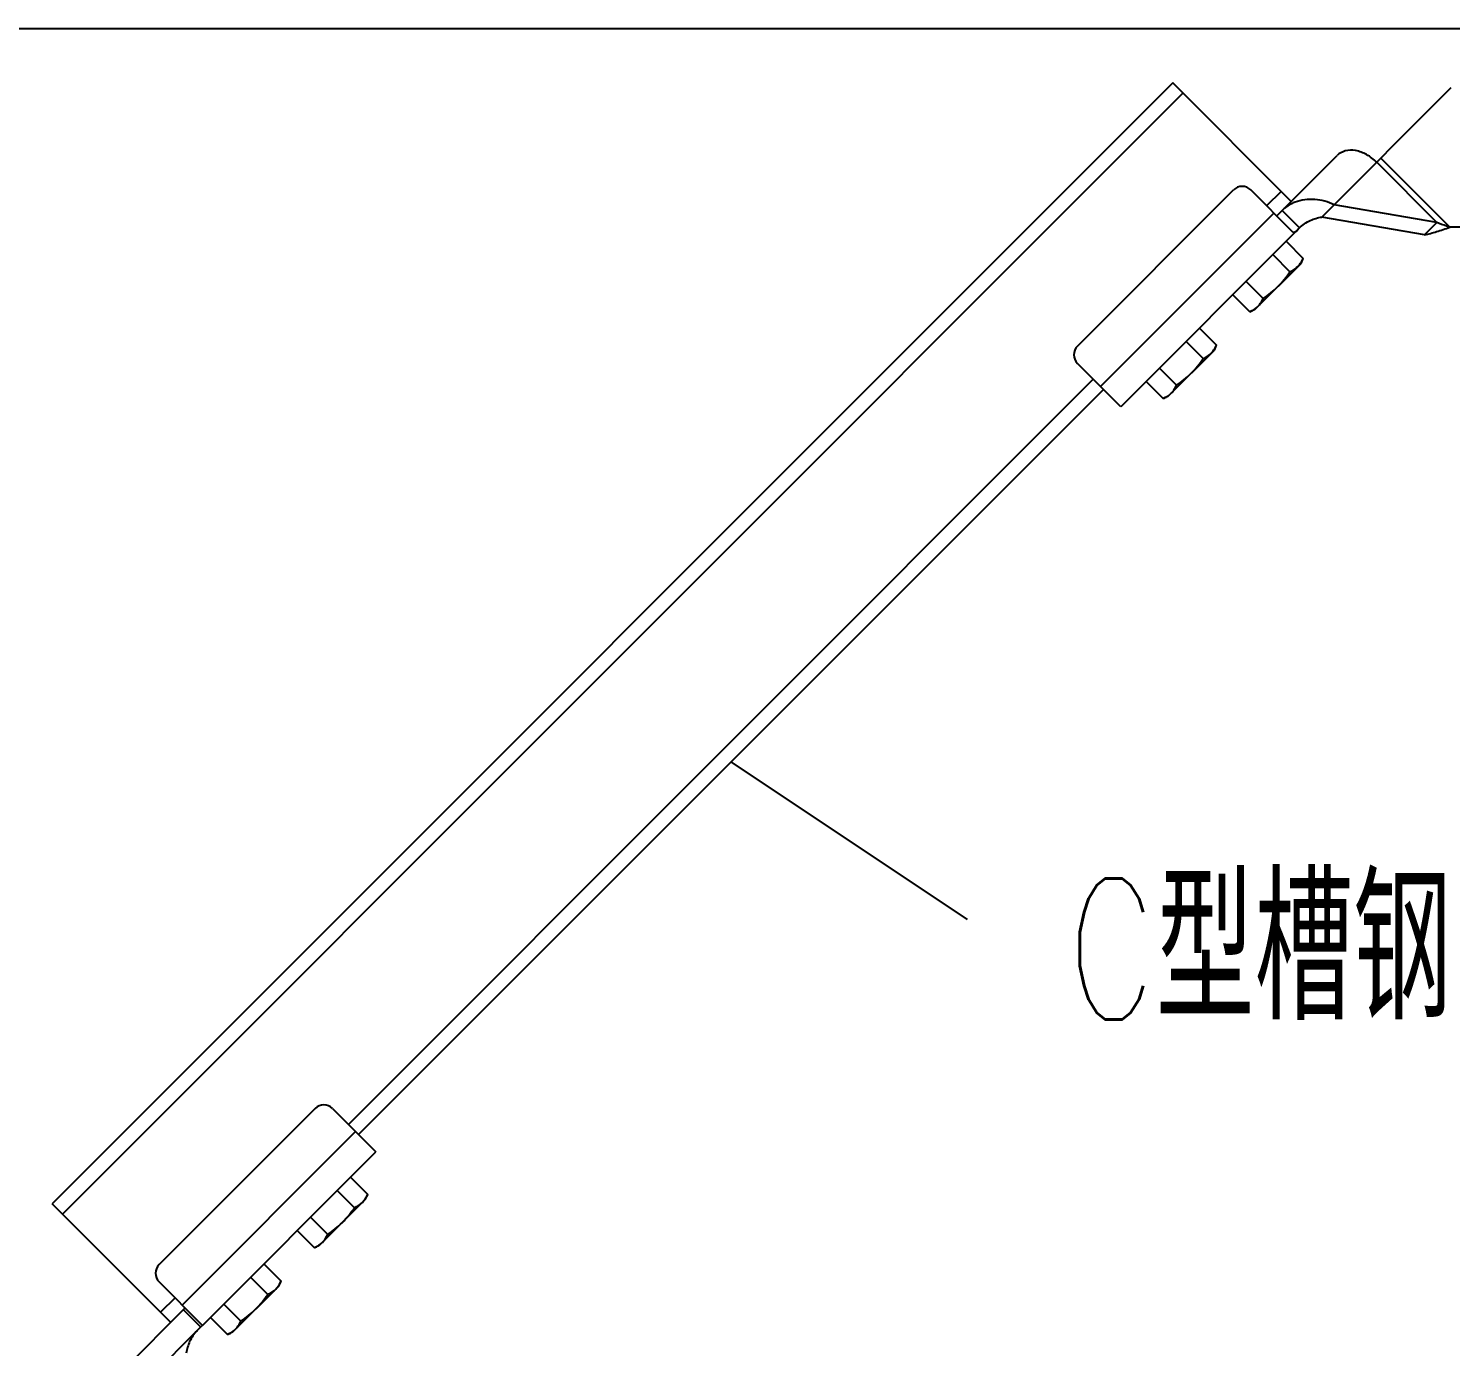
# Model space of a CAD drawing. Extents: x 1382187 to 1725648, y 860327 to 1571294.
# Drawn here: x 1528784 to 1532826, y 1249861 to 1253606 of the extents above; entities that cross this region are included whole.
import ezdxf

# ---------------------------------------------------------------- set-up
doc = ezdxf.new("R2010")
doc.units = 0
doc.header["$LTSCALE"] = 1000
doc.header["$MEASUREMENT"] = 0
doc.layers.add('bz', color=2, linetype='Continuous')
doc.layers.add('W_DIM', color=4, linetype='Continuous')
doc.styles.get("Standard").update_dxf_attribs({"font": 'gbenor.shx', "bigfont": 'gbcbig.shx'})
doc.styles.add('wwp100', font='txt.shx', dxfattribs={"width": 0.7, "height": 400, "bigfont": 'hztxt.shx'})
doc.dimstyles.get("Standard").update_dxf_attribs({"dimtxt": 0.18, "dimasz": 0.18, "dimexe": 0.18, "dimexo": 0.0625, "dimgap": 0.09, "dimtad": 0, "dimtih": 1, "dimtoh": 1, "dimdec": 4, "dimzin": 0, "dimdsep": 46, "dimtxsty": 'Standard', "dimcen": 0.09, "dimadec": 0, "dimazin": 0, "dimtfac": 1, "dimtdec": 4, "dimtofl": 0, "dimtmove": 0, "dimatfit": 3, "dimfxl": 0, "dimtolj": 1, "dimtzin": 0, "dimarcsym": 0})

msp = doc.modelspace()

# ---------------------------------------------------------------- linework, layer by layer
at = {"linetype": 'Continuous'}
for p, q in [((1532036.8, 1253451.5), (1528851.9, 1250266.7)), ((1532373.5, 1253114.8), (1532036.8, 1253451.5)), ((1532065.5, 1253422.8), (1528880.7, 1250237.9)), ((1532460.7, 1253070.5), (1532828.4, 1253438.2)), ((1532332.5, 1253073.7), (1532504.4, 1253245.6)), ((1532616.5, 1253226.3), (1532787.6, 1253055.2)), ((1532824.5, 1253041.6), (1532628.1, 1253238)), ((1531765.7, 1252704.1), (1532209.3, 1253147.6)), ((1532379.4, 1253026.8), (1532258.5, 1253147.6)), ((1532344.8, 1253143.5), (1532303.7, 1253102.4)), ((1532397, 1253039.6), (1532347.7, 1253088.9)), ((1532787.6, 1253055.2), (1532495.5, 1253105.4)), ((1531831.4, 1252589.1), (1532324.3, 1253081.9)), ((1532752.8, 1253020.4), (1532460.7, 1253070.5)), ((1532752.8, 1253020.4), (1532787.6, 1253055.2)), ((1532397, 1253039.6), (1531888.9, 1252531.6)), ((1533002.8, 1253041.6), (1532824.5, 1253041.6)), ((1532321.1, 1252963.8), (1532370, 1252914.9)), ((1532359.1, 1253001.7), (1532407.9, 1252952.9)), ((1532270, 1252807.6), (1532401.5, 1252939)), ((1532401.5, 1252939), (1532407.9, 1252952.9)), ((1532245.2, 1252887.9), (1532294.1, 1252839)), ((1532207.3, 1252850), (1532256.2, 1252801.1)), ((1532270, 1252807.6), (1532256.2, 1252801.1)), ((1532112.6, 1252755.3), (1532161.5, 1252706.4)), ((1532023.6, 1252561.2), (1532155.1, 1252692.6)), ((1532074.7, 1252717.4), (1532123.6, 1252668.5)), ((1532155.1, 1252692.6), (1532161.5, 1252706.4)), ((1531888.9, 1252531.6), (1531765.7, 1252654.8)), ((1531998.8, 1252641.5), (1532047.7, 1252592.6)), ((1531810.9, 1252609.6), (1529693.8, 1250492.6)), ((1531960.9, 1252603.6), (1532009.8, 1252554.7)), ((1531839.6, 1252580.9), (1529722.6, 1250463.8)), ((1532023.6, 1252561.2), (1532009.8, 1252554.7)), ((1529599.4, 1250537.7), (1529155.8, 1250094.2)), ((1529648.7, 1250537.7), (1529771.9, 1250414.5)), ((1529714.4, 1250472), (1529221.5, 1249979.2)), ((1529279, 1249921.7), (1529771.9, 1250414.5)), ((1529699.9, 1250342.6), (1529748.8, 1250293.7)), ((1529662, 1250304.6), (1529710.8, 1250255.8)), ((1529188.7, 1249929.9), (1528851.9, 1250266.7)), ((1529610.9, 1250148.4), (1529742.3, 1250279.8)), ((1529742.3, 1250279.8), (1529748.8, 1250293.7)), ((1529586.1, 1250228.7), (1529635, 1250179.9)), ((1529548.1, 1250190.8), (1529597, 1250141.9)), ((1529610.9, 1250148.4), (1529597, 1250141.9)), ((1529453.5, 1250096.1), (1529502.4, 1250047.3)), ((1529415.5, 1250058.2), (1529464.4, 1250009.3)), ((1529278.6, 1249922.1), (1529155.8, 1250044.9)), ((1529364.5, 1249902), (1529495.9, 1250033.4)), ((1529495.9, 1250033.4), (1529502.4, 1250047.3)), ((1529201, 1249999.7), (1529159.9, 1249958.7)), ((1529339.7, 1249982.3), (1529388.5, 1249933.5)), ((1529057.9, 1249799.1), (1529228.3, 1249969.5)), ((1529224.9, 1249966.2), (1529274.2, 1249916.9)), ((1529301.7, 1249944.4), (1529350.6, 1249895.5)), ((1529107.2, 1249749.8), (1529277.6, 1249920.2)), ((1529364.5, 1249902), (1529350.6, 1249895.5))]:
    msp.add_line(p, q, dxfattribs=at)
for centre, start, end in [((1532233.9, 1253123), 45, 135), ((1531790.4, 1252679.4), 135, 225), ((1529624, 1250513.1), 45, 135), ((1529180.5, 1250069.6), 135, 225)]:
    msp.add_arc(centre, 34.8, start, end, dxfattribs=at)
for points, knots in [([(1532616.5, 1253226.3), (1532608.1, 1253234.8), (1532589.4, 1253249), (1532558.2, 1253260.8), (1532527.7, 1253261), (1532510.5, 1253251.7), (1532504.4, 1253245.6)], [0, 0, 0, 0, 0.287971, 0.555344, 0.790532, 1, 1, 1, 1]), ([(1532384.6, 1253112.8), (1532381.1, 1253111.4), (1532367.7, 1253105.5), (1532355.5, 1253096.7), (1532347.7, 1253088.9)], [0, 0, 0, 0, 0.252907, 1, 1, 1, 1]), ([(1532495.5, 1253105.4), (1532478.5, 1253113.6), (1532441.2, 1253124.3), (1532402.2, 1253119.6), (1532384.6, 1253112.8)], [0, 0, 0, 0, 0.500769, 1, 1, 1, 1]), ([(1532397, 1253039.6), (1532405.8, 1253048.5), (1532426.1, 1253062.3), (1532449.4, 1253068.7), (1532460.7, 1253070.5)], [0, 0, 0, 0, 0.522516, 1, 1, 1, 1]), ([(1532824.5, 1253041.6), (1532821.3, 1253042.7), (1532808.9, 1253046.7), (1532796.5, 1253051.1), (1532787.6, 1253055.2)], [0, 0, 0, 0, 0.254643, 1, 1, 1, 1]), ([(1532397, 1253039.6), (1532393.3, 1253036), (1532389.7, 1253031.7), (1532381, 1253025.2), (1532379.4, 1253026.8)], [0, 0, 0, 0, 0.693247, 1, 1, 1, 1]), ([(1532752.8, 1253020.4), (1532764.3, 1253022.5), (1532788.4, 1253029.2), (1532811.9, 1253037.3), (1532824.5, 1253041.6)], [0, 0, 0, 0, 0.468219, 1, 1, 1, 1]), ([(1532370, 1252914.9), (1532372.1, 1252915.9), (1532380.3, 1252920), (1532387.9, 1252925.4), (1532392.7, 1252930.2)], [0, 0, 0, 0, 0.255699, 1, 1, 1, 1]), ([(1532392.7, 1252930.2), (1532394.3, 1252931.8), (1532400.4, 1252938.6), (1532405, 1252946.6), (1532407.9, 1252952.9)], [0, 0, 0, 0, 0.246322, 1, 1, 1, 1]), ([(1532256.2, 1252801.1), (1532257.3, 1252801.7), (1532261.9, 1252803.9), (1532266.3, 1252806.4), (1532269.4, 1252808.6)], [0, 0, 0, 0, 0.253346, 1, 1, 1, 1]), ([(1532278.8, 1252816.4), (1532280.4, 1252818), (1532286.6, 1252824.8), (1532291.2, 1252832.8), (1532294.1, 1252839)], [0, 0, 0, 0, 0.246322, 1, 1, 1, 1]), ([(1532123.6, 1252668.5), (1532125.7, 1252669.5), (1532133.9, 1252673.6), (1532141.4, 1252679), (1532146.2, 1252683.8)], [0, 0, 0, 0, 0.255699, 1, 1, 1, 1]), ([(1532146.2, 1252683.8), (1532147.8, 1252685.4), (1532154, 1252692.2), (1532158.6, 1252700.2), (1532161.5, 1252706.4)], [0, 0, 0, 0, 0.246322, 1, 1, 1, 1]), ([(1532009.8, 1252554.7), (1532010.9, 1252555.2), (1532015.5, 1252557.5), (1532019.9, 1252560), (1532023, 1252562.1)], [0, 0, 0, 0, 0.253346, 1, 1, 1, 1]), ([(1532032.4, 1252570), (1532034, 1252571.6), (1532040.1, 1252578.4), (1532044.8, 1252586.4), (1532047.7, 1252592.6)], [0, 0, 0, 0, 0.246322, 1, 1, 1, 1]), ([(1529710.8, 1250255.8), (1529712.9, 1250256.7), (1529721.1, 1250260.8), (1529728.7, 1250266.2), (1529733.5, 1250271)], [0, 0, 0, 0, 0.255699, 1, 1, 1, 1]), ([(1529733.5, 1250271), (1529735.1, 1250272.6), (1529741.2, 1250279.4), (1529745.9, 1250287.5), (1529748.8, 1250293.7)], [0, 0, 0, 0, 0.246322, 1, 1, 1, 1]), ([(1529619.7, 1250157.2), (1529621.3, 1250158.8), (1529627.4, 1250165.6), (1529632, 1250173.6), (1529635, 1250179.9)], [0, 0, 0, 0, 0.246322, 1, 1, 1, 1]), ([(1529597, 1250141.9), (1529598.2, 1250142.5), (1529602.7, 1250144.7), (1529607.1, 1250147.2), (1529610.2, 1250149.4)], [0, 0, 0, 0, 0.253346, 1, 1, 1, 1]), ([(1529464.4, 1250009.3), (1529466.5, 1250010.3), (1529474.7, 1250014.4), (1529482.3, 1250019.8), (1529487.1, 1250024.6)], [0, 0, 0, 0, 0.255699, 1, 1, 1, 1]), ([(1529487.1, 1250024.6), (1529488.7, 1250026.2), (1529494.8, 1250033), (1529499.4, 1250041), (1529502.4, 1250047.3)], [0, 0, 0, 0, 0.246322, 1, 1, 1, 1]), ([(1529373.3, 1249910.8), (1529374.9, 1249912.4), (1529381, 1249919.2), (1529385.6, 1249927.2), (1529388.5, 1249933.5)], [0, 0, 0, 0, 0.246322, 1, 1, 1, 1]), ([(1529263.8, 1249906.5), (1529255, 1249897.6), (1529241.2, 1249877.4), (1529234.8, 1249854), (1529233, 1249842.8)], [0, 0, 0, 0, 0.522516, 1, 1, 1, 1]), ([(1529278.6, 1249922.1), (1529278.7, 1249922), (1529278.8, 1249921.2), (1529278, 1249920.7), (1529277.6, 1249920.2)], [0, 0, 0, 0, 0.126775, 1, 1, 1, 1]), ([(1529350.6, 1249895.5), (1529351.8, 1249896.1), (1529356.3, 1249898.3), (1529360.7, 1249900.8), (1529363.8, 1249903)], [0, 0, 0, 0, 0.253346, 1, 1, 1, 1])]:
    msp.add_open_spline(points, degree=3, knots=knots, dxfattribs=at)
for points in [[(1532335.8, 1252873.3), (1532348.5, 1252886), (1532359.8, 1252900.1), (1532370, 1252914.9)], [(1532294.1, 1252839), (1532308.9, 1252849.3), (1532323, 1252860.6), (1532335.8, 1252873.3)], [(1532269.4, 1252808.6), (1532272.8, 1252810.9), (1532276, 1252813.5), (1532278.8, 1252816.4)], [(1532089.3, 1252626.9), (1532102, 1252639.6), (1532113.4, 1252653.7), (1532123.6, 1252668.5)], [(1532047.7, 1252592.6), (1532062.5, 1252602.9), (1532076.6, 1252614.2), (1532089.3, 1252626.9)], [(1532023, 1252562.1), (1532026.4, 1252564.5), (1532029.5, 1252567.1), (1532032.4, 1252570)], [(1529676.6, 1250214.1), (1529689.3, 1250226.8), (1529700.6, 1250241), (1529710.8, 1250255.8)], [(1529635, 1250179.9), (1529649.7, 1250190.1), (1529663.9, 1250201.4), (1529676.6, 1250214.1)], [(1529610.2, 1250149.4), (1529613.6, 1250151.7), (1529616.8, 1250154.3), (1529619.7, 1250157.2)], [(1529430.2, 1249967.7), (1529442.9, 1249980.4), (1529454.2, 1249994.6), (1529464.4, 1250009.3)], [(1529388.5, 1249933.5), (1529403.3, 1249943.7), (1529417.5, 1249955), (1529430.2, 1249967.7)], [(1529363.8, 1249903), (1529367.2, 1249905.3), (1529370.4, 1249907.9), (1529373.3, 1249910.8)]]:
    msp.add_open_spline(points, degree=3, dxfattribs=at)
at = {"layer": 'bz'}
msp.add_line((1526070.6, 1253606.4), (1536334.9, 1253606.4), dxfattribs=at)

# ---------------------------------------------------------------- texts
at = {"layer": 'W_DIM', "color": 7, "style": 'wwp100', "width": 0.7}
msp.add_text('C型槽钢', height=400, dxfattribs=at).set_placement((1531737.2, 1250791))

# ---------------------------------------------------------------- leaders
msp.add_leader([(1530781.1, 1251522.3), (1531452.2, 1251075.1)], dimstyle='Standard', override={"dimgap": 20, "dimtad": 0})

doc.saveas('drawing.dxf')
